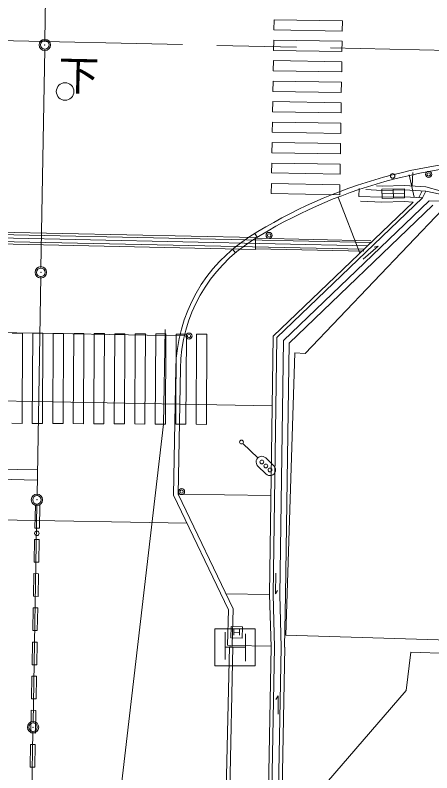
# Model space of a CAD drawing. Units: millimetres on the paper. Extents: x 40 to 680, y 20 to 380.
# Drawn here: x 471.05 to 489.35, y 255.36 to 288.66 of the extents above; entities that cross this region are included whole.
import ezdxf
from ezdxf.enums import TextEntityAlignment as Align

# ---------------------------------------------------------------- set-up
doc = ezdxf.new("R2010")
doc.units = ezdxf.units.MM
doc.header["$PDMODE"] = 32
doc.header["$PDSIZE"] = 0.5
doc.linetypes.add('CHAIN', pattern=[18.5, 12, -1.5, 3.5, -1.5])
for name, color, linetype, lineweight in [('M-BGD', 7, 'Continuous', 13), ('M-BMK', 2, 'CHAIN', 13), ('M-WORK', 1, 'Continuous', 13)]:
    doc.layers.add(name, color=color, linetype=linetype, lineweight=lineweight)
doc.styles.add('ＭＳ ゴシック', font='')
doc.styles.get('ＭＳ ゴシック').set_extended_font_data('MS Gothic')

msp = doc.modelspace()

# ---------------------------------------------------------------- linework, layer by layer
at = {"layer": 'M-BGD'}
for p, q in [((480.27, 261.536), (480.27, 260.338)), ((481.163, 261.46), (481.163, 260.262)), ((480.27, 260.885), (481.163, 260.885))]:
    msp.add_line(p, q, dxfattribs=at)
msp.add_lwpolyline([(479.813, 261.681), (481.592, 261.681), (481.592, 260.061), (479.813, 260.061)], close=True, dxfattribs=at)
at = {"layer": 'M-BMK'}
msp.add_line((429.413, 288.429), (540.325, 286.027), dxfattribs=at)
at = {"layer": 'M-WORK'}
for p, q in [((472.517, 297.168), (472.351, 287.544)), ((482.412, 288.013), (482.419, 288.463)), ((482.419, 288.463), (485.425, 288.416)), ((485.425, 288.416), (485.418, 287.966)), ((482.412, 288.013), (485.418, 287.966)), ((482.398, 287.113), (482.405, 287.563)), ((482.405, 287.563), (485.411, 287.517)), ((485.411, 287.517), (485.404, 287.067)), ((472.345, 287.169), (472.179, 277.545)), ((482.398, 287.113), (485.404, 287.067)), ((482.384, 286.214), (482.391, 286.664)), ((482.391, 286.664), (485.397, 286.617)), ((485.397, 286.617), (485.39, 286.167)), ((482.384, 286.214), (485.39, 286.167)), ((482.37, 285.314), (482.377, 285.764)), ((482.377, 285.764), (485.383, 285.717)), ((485.383, 285.717), (485.375, 285.267)), ((482.37, 285.314), (485.375, 285.267)), ((482.356, 284.414), (482.363, 284.864)), ((482.363, 284.864), (485.368, 284.817)), ((485.368, 284.817), (485.361, 284.367)), ((482.356, 284.414), (485.361, 284.367)), ((482.342, 283.514), (482.349, 283.964)), ((482.349, 283.964), (485.354, 283.917)), ((485.354, 283.917), (485.347, 283.467)), ((482.342, 283.514), (485.347, 283.467)), ((482.328, 282.614), (482.335, 283.064)), ((482.335, 283.064), (485.34, 283.017)), ((485.34, 283.017), (485.333, 282.567)), ((482.328, 282.614), (485.333, 282.567)), ((482.314, 281.726), (482.321, 282.164)), ((482.321, 282.164), (485.326, 282.117)), ((485.326, 282.117), (485.32, 281.679)), ((485.32, 281.679), (482.314, 281.726)), ((488.58, 280.657), (488.358, 281.652)), ((488.512, 281.748), (488.48, 281.153)), ((482.299, 280.818), (482.306, 281.257)), ((482.306, 281.257), (485.312, 281.21)), ((485.312, 281.21), (485.305, 280.771)), ((487.162, 281.15), (486.926, 281.164)), ((488.152, 281.169), (487.162, 281.15)), ((489.091, 281.122), (488.152, 281.169)), ((485.305, 280.771), (482.299, 280.818)), ((486.155, 281.049), (486.148, 280.699)), ((487.158, 280.96), (486.454, 280.993)), ((487.157, 281.01), (488.148, 281.029)), ((487.165, 280.61), (487.157, 281.01)), ((488.149, 280.979), (487.158, 280.96)), ((487.161, 280.81), (488.152, 280.829)), ((487.653, 281.02), (487.66, 280.62)), ((488.148, 281.029), (488.156, 280.629)), ((489.081, 280.932), (488.149, 280.979)), ((488.784, 280.647), (488.92, 280.94)), ((488.945, 280.639), (489.081, 280.932)), ((489.081, 280.932), (489.721, 280.798)), ((489.091, 281.122), (489.724, 280.948)), ((488.945, 280.639), (482.535, 274.488)), ((489.241, 280.507), (482.833, 274.358)), ((486.195, 278.207), (485.24, 280.668)), ((487.152, 280.66), (486.148, 280.699)), ((487.148, 280.45), (486.213, 280.483)), ((488.141, 280.469), (487.148, 280.45)), ((488.144, 280.679), (487.152, 280.66)), ((488.156, 280.629), (487.165, 280.61)), ((488.531, 280.449), (488.141, 280.469)), ((488.945, 280.639), (488.144, 280.679)), ((493.39, 280.428), (489.241, 280.507)), ((488.531, 280.449), (482.386, 274.553)), ((489.391, 280.304), (483.082, 274.25)), ((489.821, 280.117), (483.786, 273.796)), ((460.134, 279.24), (486.672, 278.665)), ((460.136, 279.35), (481.61, 278.885)), ((458.308, 279.129), (486.519, 278.518)), ((460.125, 278.83), (481.599, 278.365)), ((460.127, 278.94), (486.366, 278.372)), ((481.575, 279.069), (481.68, 278.899)), ((481.599, 278.365), (481.61, 278.885)), ((481.609, 278.855), (486.673, 278.745)), ((486.991, 278.51), (486.336, 277.932)), ((486.82, 278.461), (486.991, 278.51)), ((480.591, 278.371), (480.72, 278.218)), ((481.599, 278.395), (486.364, 278.292)), ((472.173, 277.17), (472.008, 267.547)), ((462.59, 274.857), (478.48, 274.56)), ((477.633, 274.84), (477.562, 270.685)), ((470.919, 274.685), (471.369, 274.682)), ((471.369, 274.682), (471.348, 270.719)), ((471.819, 274.68), (471.798, 270.717)), ((471.819, 274.68), (472.269, 274.677)), ((472.269, 274.677), (472.248, 270.714)), ((472.719, 274.675), (472.698, 270.712)), ((472.719, 274.675), (473.169, 274.673)), ((473.169, 274.673), (473.148, 270.709)), ((473.619, 274.67), (473.598, 270.707)), ((473.619, 274.67), (474.069, 274.668)), ((474.069, 274.668), (474.048, 270.705)), ((474.519, 274.665), (474.498, 270.702)), ((474.519, 274.665), (474.969, 274.663)), ((474.969, 274.663), (474.948, 270.7)), ((475.419, 274.66), (475.398, 270.697)), ((475.419, 274.66), (475.869, 274.658)), ((475.869, 274.658), (475.848, 270.695)), ((476.319, 274.655), (476.298, 270.692)), ((476.319, 274.655), (476.769, 274.653)), ((476.769, 274.653), (476.748, 270.69)), ((477.219, 274.651), (477.198, 270.687)), ((477.219, 274.651), (477.669, 274.648)), ((477.669, 274.648), (477.648, 270.685)), ((478.119, 274.646), (478.098, 270.683)), ((478.569, 274.643), (478.119, 274.646)), ((478.569, 274.643), (478.548, 270.68)), ((479.019, 274.641), (478.998, 270.678)), ((479.469, 274.638), (479.019, 274.641)), ((479.469, 274.638), (479.448, 270.675)), ((482.386, 274.553), (482.226, 263.194)), ((482.535, 274.488), (482.376, 263.192)), ((482.833, 274.358), (482.676, 263.188)), ((483.082, 274.25), (482.926, 263.184)), ((483.326, 273.816), (482.936, 261.409)), ((483.786, 273.796), (483.326, 273.816)), ((478.104, 273.14), (478.009, 267.567)), ((478.304, 273.137), (478.209, 267.611)), ((463.31, 271.843), (478.277, 271.563)), ((478.277, 271.563), (482.343, 271.493)), ((470.898, 270.722), (471.348, 270.719)), ((471.798, 270.717), (472.248, 270.714)), ((472.698, 270.712), (473.148, 270.709)), ((473.598, 270.707), (474.048, 270.705)), ((474.498, 270.702), (474.948, 270.7)), ((474.628, 245.449), (477.562, 270.685)), ((475.398, 270.697), (475.848, 270.695)), ((476.298, 270.692), (476.748, 270.69)), ((477.198, 270.687), (477.648, 270.685)), ((478.098, 270.683), (478.548, 270.68)), ((478.998, 270.678), (479.448, 270.675)), ((481.704, 269.197), (481.049, 269.839)), ((482.057, 269.201), (482.414, 268.851)), ((482.064, 268.494), (481.707, 268.843)), ((465.519, 268.801), (472.027, 268.679)), ((465.604, 268.349), (472.019, 268.229)), ((480.419, 262.521), (478.009, 267.567)), ((480.62, 262.564), (478.209, 267.611)), ((478.209, 267.611), (482.275, 267.541)), ((472.001, 267.172), (471.836, 257.548)), ((471.935, 267.124), (471.912, 266.116)), ((471.935, 267.124), (472.135, 267.119)), ((472.135, 267.119), (472.112, 266.112)), ((463.462, 266.597), (478.596, 266.337)), ((471.903, 265.867), (471.903, 265.907)), ((471.912, 266.116), (472.112, 266.112)), ((471.879, 264.616), (471.898, 265.615)), ((471.9, 265.615), (471.898, 265.615)), ((472.098, 265.611), (471.9, 265.615)), ((472.079, 264.611), (472.098, 265.611)), ((472.079, 264.611), (471.878, 264.616)), ((471.85, 263.116), (471.869, 264.116)), ((472.069, 264.111), (471.869, 264.116)), ((472.05, 263.111), (472.069, 264.111)), ((482.489, 263.219), (482.503, 264.128)), ((480.303, 263.227), (482.226, 263.194)), ((482.226, 263.194), (482.287, 260.888)), ((482.376, 263.192), (482.437, 260.886)), ((482.569, 263.372), (482.489, 263.219)), ((482.676, 263.188), (482.737, 260.88)), ((482.92, 263.186), (482.882, 260.876)), ((472.05, 263.111), (471.85, 263.116)), ((471.821, 261.616), (471.84, 262.616)), ((472.038, 262.611), (471.84, 262.616)), ((472.038, 262.611), (472.016, 261.612)), ((480.419, 262.521), (480.38, 260.964)), ((480.62, 262.564), (480.58, 260.959)), ((472.016, 261.612), (471.821, 261.616)), ((480.531, 261.79), (480.52, 261.29)), ((481.031, 261.779), (480.531, 261.79)), ((480.653, 261.663), (480.648, 261.413)), ((480.65, 261.538), (480.9, 261.532)), ((480.903, 261.657), (480.898, 261.407)), ((481.02, 261.28), (481.031, 261.779)), ((480.52, 261.29), (481.02, 261.28)), ((482.936, 261.41), (496.204, 260.992)), ((471.792, 260.106), (471.811, 261.106)), ((472.011, 261.102), (471.811, 261.106)), ((471.992, 260.102), (472.011, 261.102)), ((480.242, 250.929), (480.457, 260.897)), ((480.339, 248.51), (480.607, 260.893)), ((480.38, 260.964), (480.58, 260.959)), ((480.38, 260.964), (480.58, 260.959)), ((480.457, 260.897), (480.607, 260.893)), ((480.58, 260.959), (482.286, 260.93)), ((482.287, 260.888), (481.982, 244.236)), ((482.437, 260.886), (482.132, 244.233)), ((482.737, 260.88), (482.432, 244.228)), ((482.887, 260.877), (482.582, 244.226)), ((488.223, 258.978), (488.424, 260.657)), ((488.424, 260.657), (496.631, 260.4)), ((471.992, 260.102), (471.792, 260.106)), ((471.763, 258.606), (471.783, 259.606)), ((471.983, 259.602), (471.783, 259.606)), ((471.963, 258.602), (471.983, 259.602)), ((483.608, 253.621), (488.223, 258.978)), ((471.963, 258.602), (471.763, 258.606)), ((482.498, 258.575), (482.603, 258.745)), ((482.603, 258.745), (482.593, 257.934)), ((471.735, 257.107), (471.754, 258.106)), ((471.954, 258.103), (471.754, 258.106)), ((471.935, 257.103), (471.954, 258.103)), ((471.829, 257.173), (471.664, 247.55)), ((471.935, 257.103), (471.735, 257.107)), ((471.706, 255.607), (471.725, 256.607)), ((471.925, 256.603), (471.725, 256.607)), ((471.906, 255.603), (471.925, 256.603)), ((471.906, 255.603), (471.706, 255.607))]:
    msp.add_line(p, q, dxfattribs=at)
for centre, radius in [((472.348, 287.356), 0.188), ((473.24, 285.309), 0.385), ((487.628, 281.597), 0.1), ((489.213, 281.662), 0.135), ((489.213, 281.662), 0.0755), ((482.203, 278.98), 0.135), ((482.203, 278.98), 0.0755), ((472.176, 277.358), 0.188), ((478.685, 274.555), 0.135), ((478.685, 274.555), 0.0755), ((480.989, 269.897), 0.0833), ((481.882, 269.022), 0.0833), ((482.061, 268.847), 0.0833), ((482.239, 268.672), 0.0833), ((478.356, 267.721), 0.135), ((472.004, 267.359), 0.188), ((478.356, 267.721), 0.0755), ((472.001, 265.885), 0.1), ((471.832, 257.361), 0.188)]:
    msp.add_circle(centre, radius, dxfattribs=at)
for centre, radius, start, end in [((493.123, 260.343), 22, 88.7591, 122.3164), ((493.123, 260.343), 21.8, 88.7591, 122.3164), ((485.104, 273.02), 7, 122.3164, 179.0151), ((485.104, 273.02), 6.8, 122.3164, 179.0151), ((481.882, 269.022), 0.25, 45.5885, 225.5901), ((482.239, 268.672), 0.25, 225.5883, 45.5891)]:
    msp.add_arc(centre, radius, start, end, dxfattribs=at)
for p in [(472.348, 287.356), (472.176, 277.358), (472.004, 267.359), (471.832, 257.361)]:
    msp.add_point(p, dxfattribs=at)

# ---------------------------------------------------------------- texts
at = {"layer": 'M-WORK', "style": 'ＭＳ ゴシック'}
msp.add_text('下', height=1.32, rotation=358.746, dxfattribs=at).set_placement((472.919, 284.982), align=Align.BOTTOM_LEFT)

doc.saveas('drawing.dxf')
